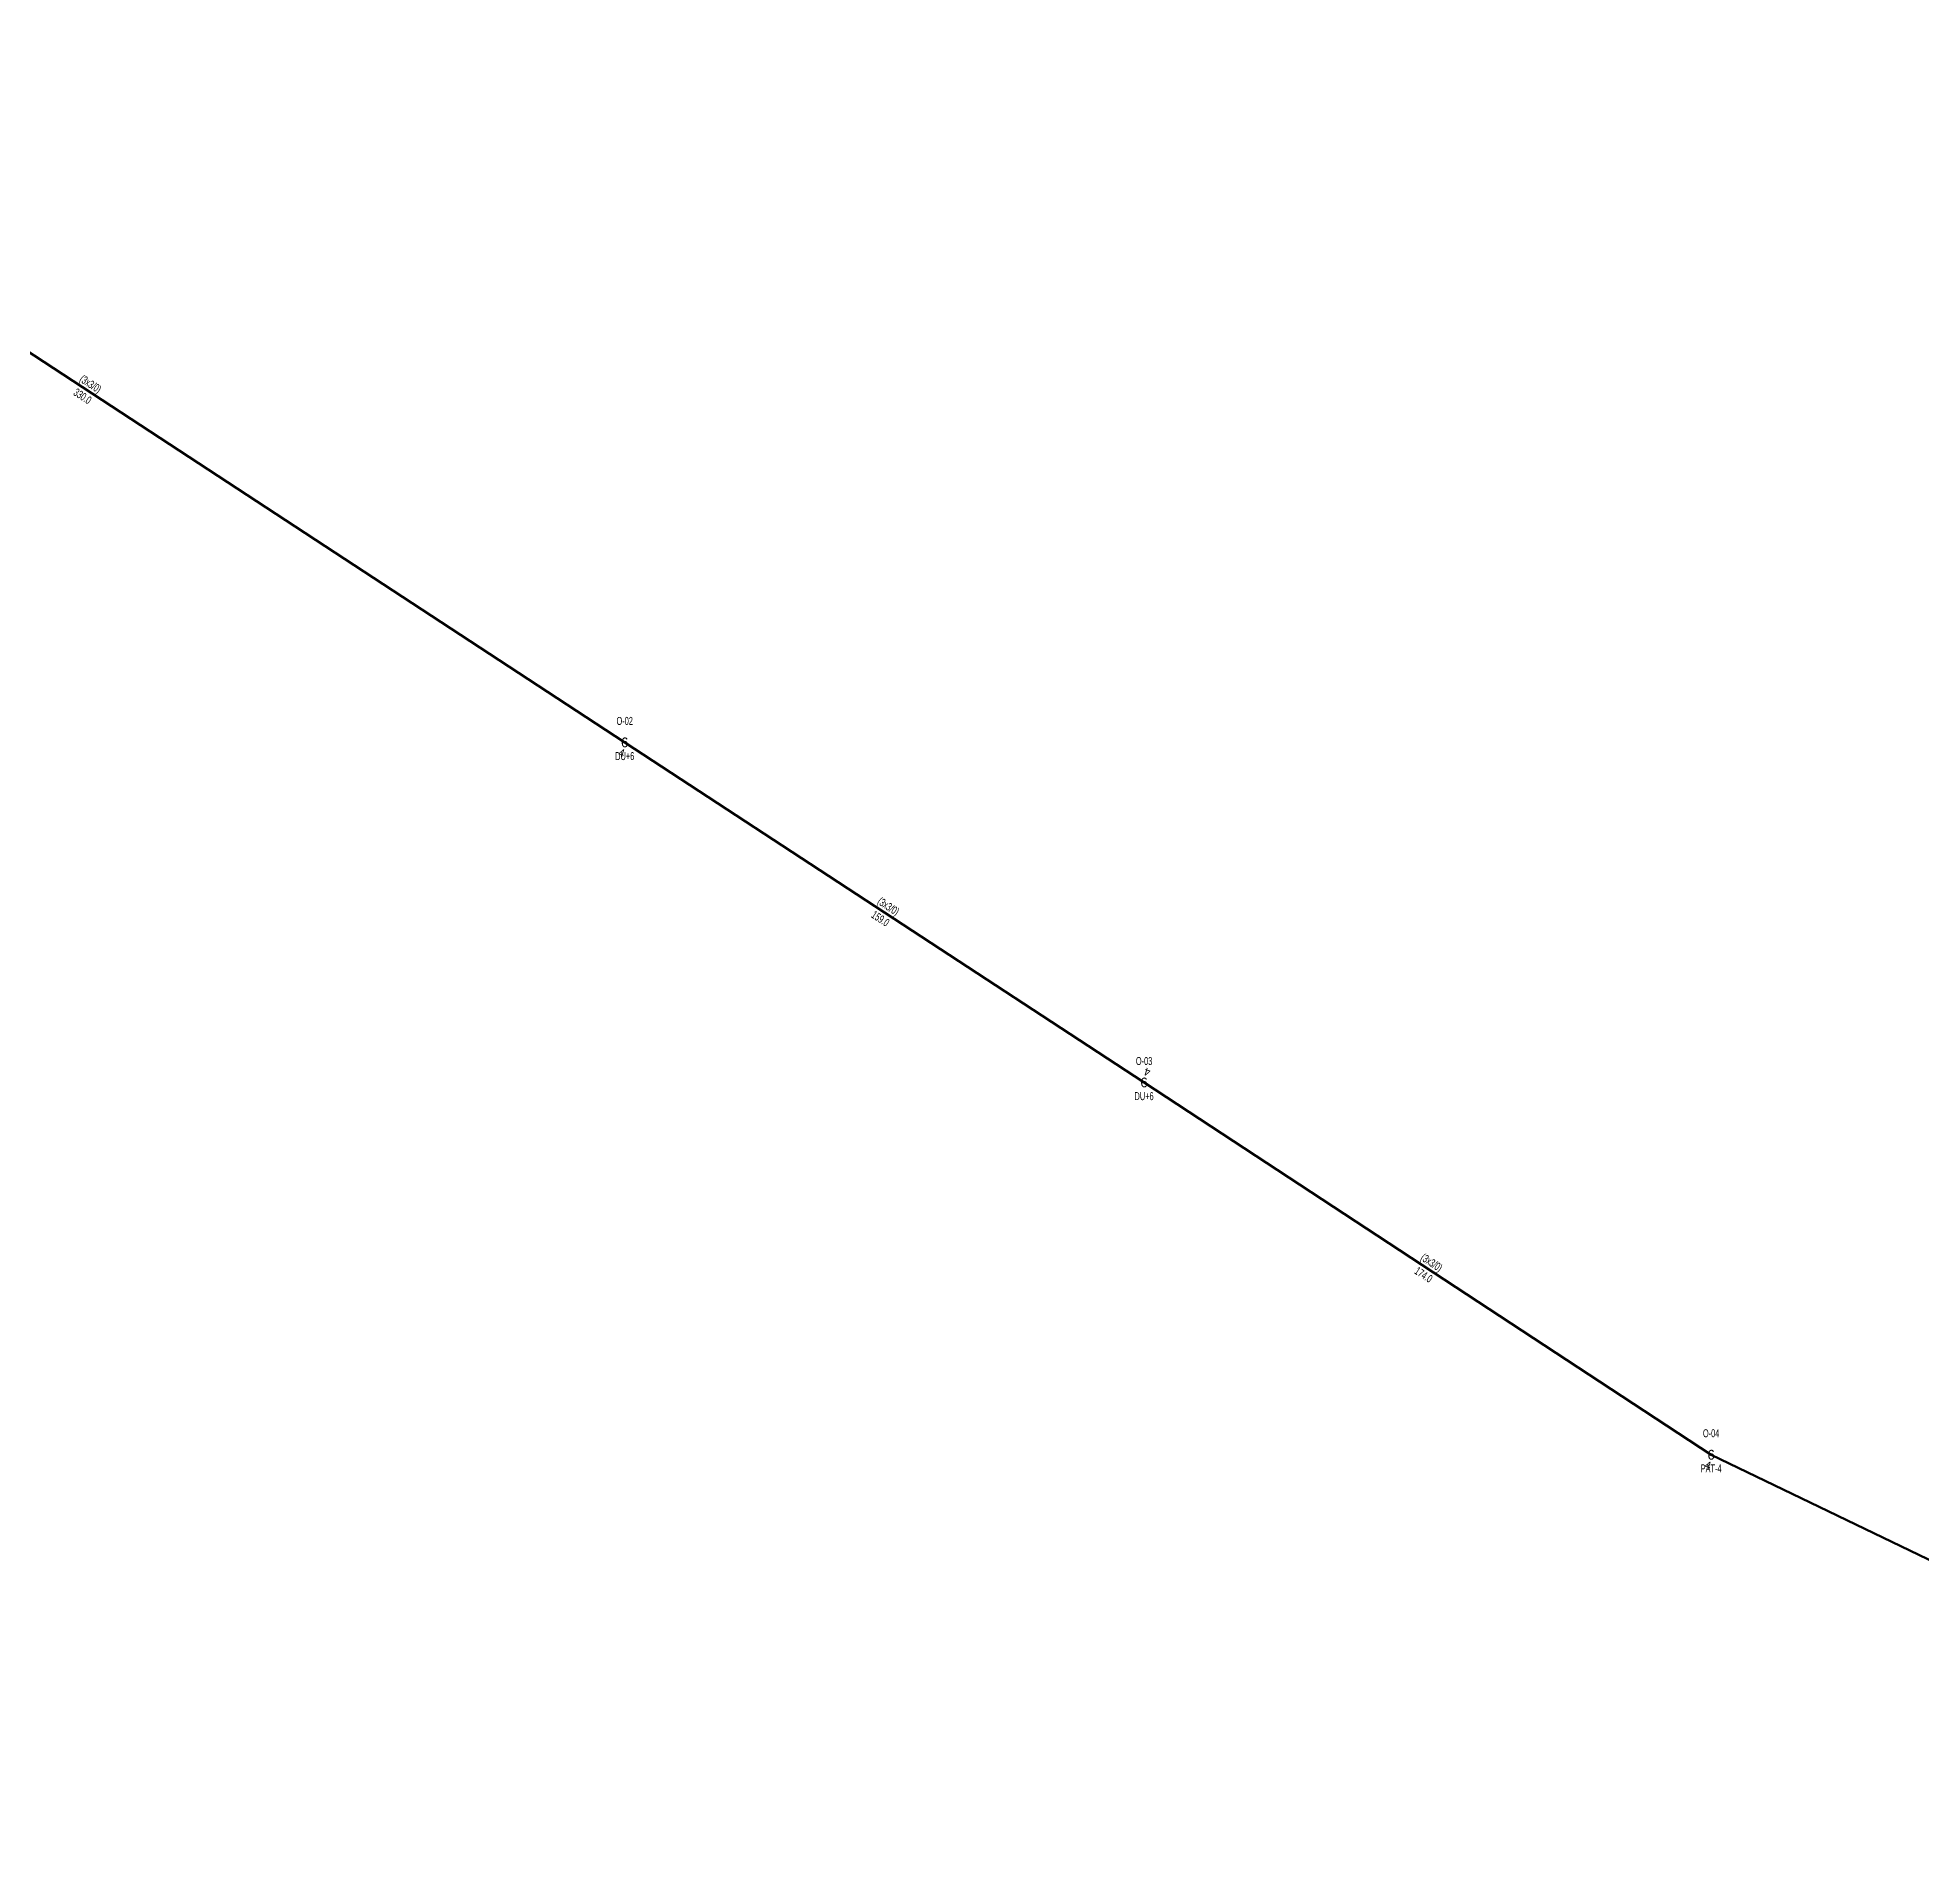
# Model space of a CAD drawing. Header units: millimetres. Extents: x 635683 to 638848, y 4083109 to 4086793.
# Drawn here: x 636155.5 to 636638.1, y 4084581.3 to 4085046.5 of the extents above; entities that cross this region are included whole.
import ezdxf
from ezdxf.enums import TextEntityAlignment as Align

# ---------------------------------------------------------------- set-up
doc = ezdxf.new("R2010")
doc.units = ezdxf.units.MM
doc.layers.add('DIREK_ENH_MEVCUT', color=6, linetype='Continuous', lineweight=25)
doc.layers.add('HAT_ENH_HAVAI_MEVCUT', color=6, linetype='Continuous', lineweight=70)
doc.styles.add('Direk', font='B_CAD')
doc.styles.get("Standard").update_dxf_attribs({"font": 'Arial'})

msp = doc.modelspace()

# ---------------------------------------------------------------- linework, layer by layer
at = {"layer": 'HAT_ENH_HAVAI_MEVCUT'}
for p, q in [((636030.179, 4085046.543), (636305.908, 4084866.043)), ((636438.961, 4084778.943), (636305.908, 4084866.043)), ((636584.227489, 4084683.595746), (636438.961, 4084778.943)), ((636796.401, 4084581.253), (636584.227489, 4084683.595746))]:
    msp.add_line(p, q, dxfattribs=at)

# ---------------------------------------------------------------- texts
at = {"layer": 'DIREK_ENH_MEVCUT', "linetype": 'ByBlock', "width": 0.53}
for s, p in [('O-02', (636305.908, 4084871.543)), ('DU+6', (636305.908, 4084862.543)), ('O-03', (636438.961, 4084784.443)), ('DU+6', (636438.961, 4084775.443))]:
    msp.add_text(s, height=2.05, dxfattribs=at).set_placement(p, align=Align.MIDDLE_CENTER)
at = {"layer": 'DIREK_ENH_MEVCUT', "color": 32, "style": 'Direk'}
for rotation, p in [(343.395055, (636305.107841, 4084863.359766)), (523.360335, (636439.762785, 4084781.625749)), (343.360335, (636583.425704, 4084680.912997))]:
    msp.add_text('4', height=2, rotation=rotation, dxfattribs=at).set_placement(p, align=Align.MIDDLE_CENTER)
at = {"layer": 'DIREK_ENH_MEVCUT', "linetype": 'ByBlock', "style": 'Direk'}
for p in [(636305.908, 4084866.043), (636438.961, 4084778.943)]:
    msp.add_text('6', height=2.5, dxfattribs=at).set_placement(p, align=Align.MIDDLE_CENTER)
at = {"layer": 'DIREK_ENH_MEVCUT', "width": 0.53}
for s, p in [('O-04', (636584.227489, 4084689.095746)), ('PAT-4', (636584.227489, 4084680.095746))]:
    msp.add_text(s, height=2.05, dxfattribs=at).set_placement(p, align=Align.MIDDLE_CENTER)
at = {"layer": 'DIREK_ENH_MEVCUT', "style": 'Direk'}
msp.add_text('6', height=2.5, dxfattribs=at).set_placement((636584.227489, 4084683.595746), align=Align.MIDDLE_CENTER)
at = {"layer": 'HAT_ENH_HAVAI_MEVCUT', "lineweight": 30, "width": 0.53}
for rotation, p in [(326.790108, (636168.509052, 4084957.004169)), (326.790185, (636372.900051, 4084823.20417)), (326.720668, (636512.060657, 4084731.979977))]:
    msp.add_text('(3x3/0)', height=2.05, rotation=rotation, dxfattribs=at).set_placement(p, align=Align.CENTER)
for s, rotation, p in [('330.0', 326.790108, (636167.577948, 4084955.581831)), ('159.0', 326.790185, (636371.968949, 4084821.78183)), ('174.0', 326.720668, (636511.127831, 4084730.558768))]:
    msp.add_text(s, height=2.05, rotation=rotation, dxfattribs=at).set_placement(p, align=Align.TOP_CENTER)

doc.saveas('drawing.dxf')
